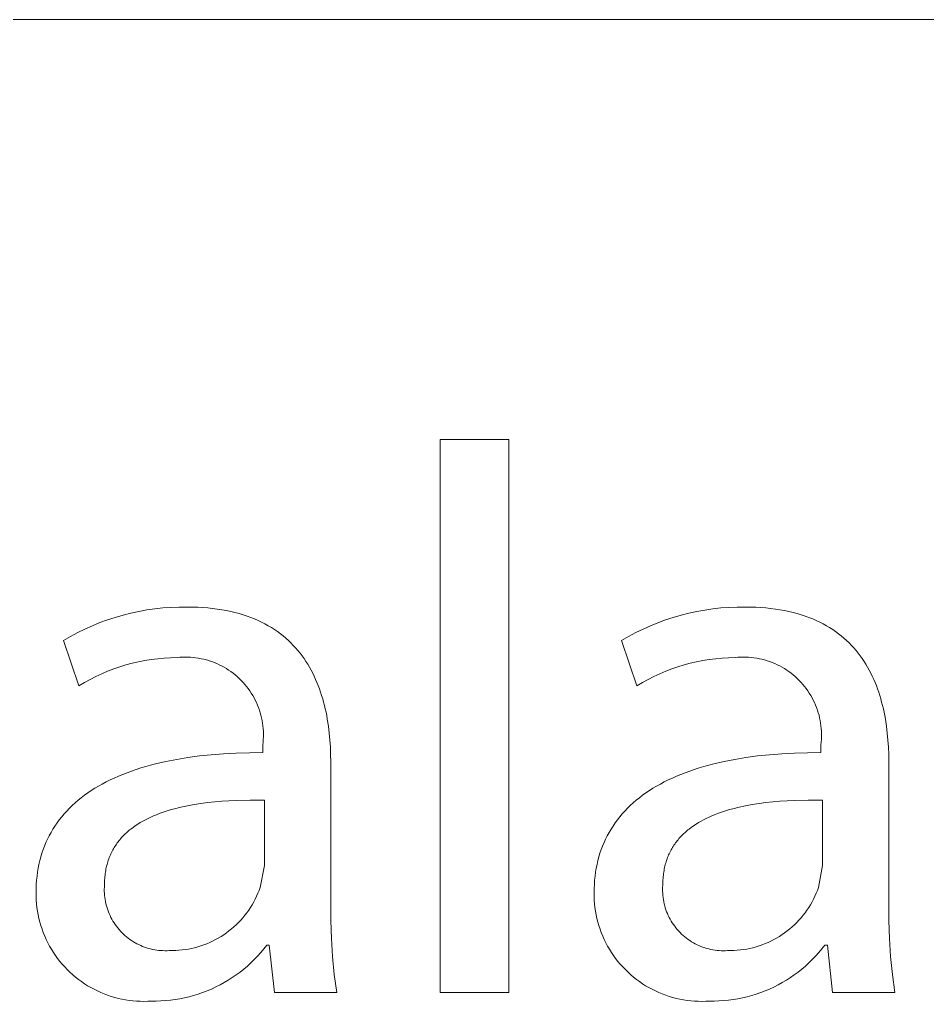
# Model space of a CAD drawing. Header units: millimetres. Extents: x -644 to 2279, y -276 to 1766.
# Drawn here: x 2066.21 to 2100.3, y -149.42 to -112.53 of the extents above; entities that cross this region are included whole.
import ezdxf

# ---------------------------------------------------------------- set-up
doc = ezdxf.new("R2010")
doc.units = ezdxf.units.MM
doc.header["$MEASUREMENT"] = 0
doc.layers.add('Domyślny', color=7, linetype='Continuous', true_color=0x000000)

msp = doc.modelspace()

# ---------------------------------------------------------------- linework, layer by layer
at = {"layer": 'Domyślny', "color": 18, "lineweight": 15, "true_color": 0x000000}
for p, q in [((1173.957, -112.531), (2278.513, -112.531)), ((2082, -128.306), (2084.579, -128.306)), ((2082, -149.086), (2082, -128.306)), ((2084.579, -128.306), (2084.579, -149.086)), ((2071.585, -134.636), (2071.889, -134.614)), ((2071.889, -134.614), (2072.193, -134.603)), ((2072.193, -134.603), (2072.497, -134.602)), ((2072.497, -134.602), (2072.698, -134.604)), ((2072.698, -134.604), (2072.893, -134.61)), ((2072.893, -134.61), (2073.084, -134.621)), ((2073.084, -134.621), (2073.27, -134.636)), ((2092.544, -134.637), (2092.848, -134.615)), ((2092.848, -134.615), (2093.152, -134.603)), ((2093.152, -134.603), (2093.456, -134.602)), ((2093.456, -134.602), (2093.657, -134.604)), ((2093.657, -134.604), (2093.853, -134.61)), ((2093.853, -134.61), (2094.044, -134.621)), ((2094.044, -134.621), (2094.231, -134.636)), ((2069.506, -135.083), (2069.795, -134.989)), ((2069.795, -134.989), (2070.088, -134.904)), ((2070.088, -134.904), (2070.383, -134.83)), ((2070.383, -134.83), (2070.681, -134.766)), ((2070.681, -134.766), (2070.981, -134.712)), ((2070.981, -134.712), (2071.282, -134.669)), ((2071.282, -134.669), (2071.585, -134.636)), ((2073.27, -134.636), (2073.452, -134.654)), ((2073.452, -134.654), (2073.629, -134.677)), ((2073.629, -134.677), (2073.801, -134.704)), ((2073.801, -134.704), (2073.97, -134.734)), ((2073.97, -134.734), (2074.134, -134.769)), ((2074.134, -134.769), (2074.293, -134.807)), ((2074.293, -134.807), (2074.449, -134.848)), ((2074.449, -134.848), (2074.6, -134.894)), ((2074.6, -134.894), (2074.747, -134.942)), ((2074.747, -134.942), (2074.889, -134.994)), ((2074.889, -134.994), (2075.028, -135.05)), ((2090.465, -135.084), (2090.755, -134.99)), ((2090.755, -134.99), (2091.047, -134.905)), ((2091.047, -134.905), (2091.342, -134.831)), ((2091.342, -134.831), (2091.64, -134.767)), ((2091.64, -134.767), (2091.94, -134.713)), ((2091.94, -134.713), (2092.241, -134.67)), ((2092.241, -134.67), (2092.544, -134.637)), ((2094.231, -134.636), (2094.413, -134.654)), ((2094.413, -134.654), (2094.59, -134.677)), ((2094.59, -134.677), (2094.763, -134.704)), ((2094.763, -134.704), (2094.932, -134.734)), ((2094.932, -134.734), (2095.096, -134.769)), ((2095.096, -134.769), (2095.255, -134.807)), ((2095.255, -134.807), (2095.411, -134.848)), ((2095.411, -134.848), (2095.562, -134.894)), ((2095.562, -134.894), (2095.709, -134.942)), ((2095.709, -134.942), (2095.852, -134.994)), ((2095.852, -134.994), (2095.991, -135.05)), ((2068.66, -135.427), (2068.938, -135.303)), ((2068.938, -135.303), (2069.22, -135.188)), ((2069.22, -135.188), (2069.506, -135.083)), ((2075.028, -135.05), (2075.163, -135.108)), ((2075.163, -135.108), (2075.294, -135.17)), ((2075.294, -135.17), (2075.421, -135.235)), ((2075.421, -135.235), (2075.544, -135.304)), ((2075.544, -135.304), (2075.663, -135.375)), ((2089.619, -135.428), (2089.897, -135.304)), ((2089.897, -135.304), (2090.179, -135.189)), ((2090.179, -135.189), (2090.465, -135.084)), ((2095.991, -135.05), (2096.126, -135.108)), ((2096.126, -135.108), (2096.257, -135.17)), ((2096.257, -135.17), (2096.384, -135.235)), ((2096.384, -135.235), (2096.507, -135.304)), ((2096.507, -135.304), (2096.626, -135.375)), ((2067.855, -135.857), (2068.118, -135.705)), ((2068.118, -135.705), (2068.387, -135.561)), ((2068.387, -135.561), (2068.66, -135.427)), ((2075.663, -135.375), (2075.778, -135.449)), ((2075.778, -135.449), (2075.89, -135.526)), ((2075.89, -135.526), (2075.998, -135.605)), ((2075.998, -135.605), (2076.102, -135.688)), ((2076.102, -135.688), (2076.203, -135.773)), ((2088.814, -135.857), (2089.077, -135.705)), ((2089.077, -135.705), (2089.346, -135.562)), ((2089.346, -135.562), (2089.619, -135.428)), ((2096.626, -135.375), (2096.742, -135.449)), ((2096.742, -135.449), (2096.853, -135.526)), ((2096.853, -135.526), (2096.961, -135.605)), ((2096.961, -135.605), (2097.066, -135.688)), ((2097.066, -135.688), (2097.167, -135.773)), ((2068.429, -137.561), (2067.855, -135.857)), ((2076.203, -135.773), (2076.301, -135.861)), ((2076.301, -135.861), (2076.395, -135.951)), ((2076.395, -135.951), (2076.485, -136.043)), ((2076.485, -136.043), (2076.572, -136.138)), ((2089.388, -137.561), (2088.814, -135.857)), ((2097.167, -135.773), (2097.264, -135.861)), ((2097.264, -135.861), (2097.358, -135.951)), ((2097.358, -135.951), (2097.448, -136.043)), ((2097.448, -136.043), (2097.535, -136.138)), ((2076.572, -136.138), (2076.656, -136.235)), ((2076.656, -136.235), (2076.737, -136.335)), ((2076.737, -136.335), (2076.814, -136.436)), ((2076.814, -136.436), (2076.888, -136.54)), ((2097.535, -136.138), (2097.619, -136.235)), ((2097.619, -136.235), (2097.699, -136.335)), ((2097.699, -136.335), (2097.777, -136.436)), ((2097.777, -136.436), (2097.851, -136.54)), ((2070.2, -136.775), (2069.968, -136.847)), ((2070.435, -136.712), (2070.2, -136.775)), ((2070.671, -136.657), (2070.435, -136.712)), ((2070.91, -136.61), (2070.671, -136.657)), ((2071.149, -136.572), (2070.91, -136.61)), ((2071.39, -136.541), (2071.149, -136.572)), ((2071.632, -136.519), (2071.39, -136.541)), ((2071.875, -136.505), (2071.632, -136.519)), ((2072.118, -136.5), (2071.875, -136.505)), ((2072.219, -136.49), (2072.118, -136.5)), ((2072.321, -136.484), (2072.219, -136.49)), ((2072.422, -136.482), (2072.321, -136.484)), ((2072.524, -136.483), (2072.422, -136.482)), ((2072.626, -136.488), (2072.524, -136.483)), ((2072.727, -136.496), (2072.626, -136.488)), ((2072.828, -136.508), (2072.727, -136.496)), ((2072.929, -136.523), (2072.828, -136.508)), ((2073.029, -136.542), (2072.929, -136.523)), ((2073.128, -136.564), (2073.029, -136.542)), ((2073.227, -136.589), (2073.128, -136.564)), ((2073.324, -136.618), (2073.227, -136.589)), ((2073.42, -136.651), (2073.324, -136.618)), ((2073.516, -136.687), (2073.42, -136.651)), ((2073.61, -136.726), (2073.516, -136.687)), ((2073.702, -136.768), (2073.61, -136.726)), ((2073.793, -136.814), (2073.702, -136.768)), ((2073.883, -136.862), (2073.793, -136.814)), ((2076.888, -136.54), (2076.959, -136.646)), ((2076.959, -136.646), (2077.027, -136.753)), ((2077.027, -136.753), (2077.092, -136.863)), ((2091.159, -136.776), (2090.927, -136.848)), ((2091.394, -136.713), (2091.159, -136.776)), ((2091.63, -136.658), (2091.394, -136.713)), ((2091.869, -136.611), (2091.63, -136.658)), ((2092.109, -136.572), (2091.869, -136.611)), ((2092.35, -136.542), (2092.109, -136.572)), ((2092.591, -136.52), (2092.35, -136.542)), ((2092.834, -136.505), (2092.591, -136.52)), ((2093.077, -136.5), (2092.834, -136.505)), ((2093.178, -136.49), (2093.077, -136.5)), ((2093.28, -136.484), (2093.178, -136.49)), ((2093.381, -136.482), (2093.28, -136.484)), ((2093.483, -136.483), (2093.381, -136.482)), ((2093.585, -136.488), (2093.483, -136.483)), ((2093.686, -136.496), (2093.585, -136.488)), ((2093.787, -136.508), (2093.686, -136.496)), ((2093.888, -136.523), (2093.787, -136.508)), ((2093.988, -136.542), (2093.888, -136.523)), ((2094.087, -136.564), (2093.988, -136.542)), ((2094.185, -136.589), (2094.087, -136.564)), ((2094.283, -136.618), (2094.185, -136.589)), ((2094.379, -136.651), (2094.283, -136.618)), ((2094.475, -136.687), (2094.379, -136.651)), ((2094.569, -136.726), (2094.475, -136.687)), ((2094.661, -136.768), (2094.569, -136.726)), ((2094.752, -136.814), (2094.661, -136.768)), ((2094.842, -136.862), (2094.752, -136.814)), ((2097.851, -136.54), (2097.921, -136.646)), ((2097.921, -136.646), (2097.989, -136.753)), ((2097.989, -136.753), (2098.054, -136.863)), ((2069.067, -137.209), (2068.85, -137.319)), ((2069.288, -137.107), (2069.067, -137.209)), ((2069.511, -137.013), (2069.288, -137.107)), ((2069.738, -136.926), (2069.511, -137.013)), ((2069.968, -136.847), (2069.738, -136.926)), ((2073.97, -136.914), (2073.883, -136.862)), ((2074.056, -136.969), (2073.97, -136.914)), ((2074.14, -137.026), (2074.056, -136.969)), ((2074.221, -137.087), (2074.14, -137.026)), ((2074.301, -137.15), (2074.221, -137.087)), ((2074.378, -137.216), (2074.301, -137.15)), ((2077.092, -136.863), (2077.154, -136.974)), ((2077.154, -136.974), (2077.213, -137.087)), ((2077.213, -137.087), (2077.269, -137.202)), ((2077.269, -137.202), (2077.323, -137.318)), ((2090.026, -137.21), (2089.81, -137.32)), ((2090.247, -137.108), (2090.026, -137.21)), ((2090.471, -137.013), (2090.247, -137.108)), ((2090.697, -136.927), (2090.471, -137.013)), ((2090.927, -136.848), (2090.697, -136.927)), ((2094.929, -136.914), (2094.842, -136.862)), ((2095.015, -136.969), (2094.929, -136.914)), ((2095.099, -137.026), (2095.015, -136.969)), ((2095.18, -137.087), (2095.099, -137.026)), ((2095.26, -137.15), (2095.18, -137.087)), ((2095.337, -137.216), (2095.26, -137.15)), ((2098.054, -136.863), (2098.116, -136.974)), ((2098.116, -136.974), (2098.175, -137.087)), ((2098.175, -137.087), (2098.231, -137.202)), ((2098.231, -137.202), (2098.284, -137.318)), ((2068.638, -137.436), (2068.429, -137.561)), ((2068.85, -137.319), (2068.638, -137.436)), ((2074.453, -137.285), (2074.378, -137.216)), ((2074.526, -137.356), (2074.453, -137.285)), ((2074.596, -137.43), (2074.526, -137.356)), ((2074.663, -137.507), (2074.596, -137.43)), ((2074.728, -137.585), (2074.663, -137.507)), ((2077.323, -137.318), (2077.373, -137.436)), ((2077.373, -137.436), (2077.421, -137.555)), ((2077.421, -137.555), (2077.467, -137.676)), ((2089.597, -137.436), (2089.388, -137.561)), ((2089.81, -137.32), (2089.597, -137.436)), ((2095.412, -137.285), (2095.337, -137.216)), ((2095.485, -137.356), (2095.412, -137.285)), ((2095.555, -137.43), (2095.485, -137.356)), ((2095.622, -137.507), (2095.555, -137.43)), ((2095.687, -137.585), (2095.622, -137.507)), ((2098.284, -137.318), (2098.335, -137.436)), ((2098.335, -137.436), (2098.383, -137.555)), ((2098.383, -137.555), (2098.428, -137.676)), ((2074.79, -137.666), (2074.728, -137.585)), ((2074.849, -137.749), (2074.79, -137.666)), ((2074.905, -137.833), (2074.849, -137.749)), ((2074.958, -137.92), (2074.905, -137.833)), ((2075.009, -138.009), (2074.958, -137.92)), ((2077.467, -137.676), (2077.509, -137.798)), ((2077.509, -137.798), (2077.549, -137.921)), ((2077.549, -137.921), (2077.587, -138.045)), ((2095.749, -137.666), (2095.687, -137.585)), ((2095.808, -137.749), (2095.749, -137.666)), ((2095.864, -137.833), (2095.808, -137.749)), ((2095.917, -137.92), (2095.864, -137.833)), ((2095.968, -138.009), (2095.917, -137.92)), ((2098.428, -137.676), (2098.47, -137.798)), ((2098.47, -137.798), (2098.51, -137.921)), ((2098.51, -137.921), (2098.547, -138.045)), ((2075.056, -138.099), (2075.009, -138.009)), ((2075.099, -138.191), (2075.056, -138.099)), ((2075.14, -138.284), (2075.099, -138.191)), ((2075.178, -138.379), (2075.14, -138.284)), ((2077.587, -138.045), (2077.622, -138.171)), ((2077.622, -138.171), (2077.655, -138.297)), ((2077.655, -138.297), (2077.685, -138.425)), ((2096.015, -138.099), (2095.968, -138.009)), ((2096.058, -138.191), (2096.015, -138.099)), ((2096.099, -138.284), (2096.058, -138.191)), ((2096.136, -138.379), (2096.099, -138.284)), ((2098.547, -138.045), (2098.582, -138.171)), ((2098.582, -138.171), (2098.615, -138.297)), ((2098.615, -138.297), (2098.645, -138.425)), ((2075.212, -138.474), (2075.178, -138.379)), ((2075.242, -138.571), (2075.212, -138.474)), ((2075.27, -138.669), (2075.242, -138.571)), ((2075.293, -138.768), (2075.27, -138.669)), ((2077.685, -138.425), (2077.713, -138.553)), ((2077.713, -138.553), (2077.739, -138.682)), ((2077.739, -138.682), (2077.762, -138.812)), ((2096.171, -138.474), (2096.136, -138.379)), ((2096.201, -138.571), (2096.171, -138.474)), ((2096.229, -138.669), (2096.201, -138.571)), ((2096.252, -138.768), (2096.229, -138.669)), ((2098.645, -138.425), (2098.673, -138.553)), ((2098.673, -138.553), (2098.699, -138.682)), ((2098.699, -138.682), (2098.722, -138.812)), ((2075.314, -138.868), (2075.293, -138.768)), ((2075.331, -138.968), (2075.314, -138.868)), ((2075.344, -139.069), (2075.331, -138.968)), ((2077.762, -138.812), (2077.803, -139.074)), ((2096.273, -138.868), (2096.252, -138.768)), ((2096.29, -138.968), (2096.273, -138.868)), ((2096.303, -139.069), (2096.29, -138.968)), ((2098.722, -138.812), (2098.762, -139.074)), ((2075.354, -139.17), (2075.344, -139.069)), ((2075.36, -139.272), (2075.354, -139.17)), ((2075.363, -139.374), (2075.36, -139.272)), ((2075.363, -139.475), (2075.363, -139.374)), ((2077.803, -139.074), (2077.835, -139.337)), ((2077.835, -139.337), (2077.859, -139.603)), ((2096.313, -139.17), (2096.303, -139.069)), ((2096.319, -139.272), (2096.313, -139.17)), ((2096.322, -139.374), (2096.319, -139.272)), ((2096.322, -139.475), (2096.322, -139.374)), ((2098.762, -139.074), (2098.794, -139.337)), ((2098.794, -139.337), (2098.819, -139.603)), ((2075.339, -139.78), (2075.351, -139.679)), ((2075.339, -140.072), (2075.339, -139.78)), ((2075.351, -139.679), (2075.358, -139.577)), ((2075.358, -139.577), (2075.363, -139.475)), ((2077.859, -139.603), (2077.876, -139.869)), ((2096.298, -139.78), (2096.31, -139.679)), ((2096.298, -140.072), (2096.298, -139.78)), ((2096.31, -139.679), (2096.317, -139.577)), ((2096.317, -139.577), (2096.322, -139.475)), ((2098.819, -139.603), (2098.835, -139.869)), ((2072.955, -140.196), (2073.403, -140.149)), ((2073.403, -140.149), (2073.865, -140.113)), ((2073.865, -140.113), (2074.342, -140.088)), ((2074.342, -140.088), (2074.834, -140.075)), ((2074.834, -140.075), (2075.339, -140.072)), ((2077.876, -139.869), (2077.886, -140.136)), ((2077.886, -140.136), (2077.889, -140.403)), ((2093.917, -140.196), (2094.365, -140.149)), ((2094.365, -140.149), (2094.827, -140.113)), ((2094.827, -140.113), (2095.303, -140.088)), ((2095.303, -140.088), (2095.793, -140.075)), ((2095.793, -140.075), (2096.298, -140.072)), ((2098.835, -139.869), (2098.845, -140.136)), ((2098.845, -140.136), (2098.848, -140.403)), ((2071.125, -140.54), (2071.313, -140.492)), ((2071.313, -140.492), (2071.701, -140.402)), ((2071.701, -140.402), (2072.104, -140.323)), ((2072.104, -140.323), (2072.522, -140.254)), ((2072.522, -140.254), (2072.955, -140.196)), ((2077.889, -140.403), (2077.889, -145.697)), ((2092.088, -140.54), (2092.276, -140.492)), ((2092.276, -140.492), (2092.664, -140.402)), ((2092.664, -140.402), (2093.067, -140.323)), ((2093.067, -140.323), (2093.485, -140.254)), ((2093.485, -140.254), (2093.917, -140.196)), ((2098.848, -140.403), (2098.848, -145.697)), ((2069.915, -140.956), (2070.076, -140.889)), ((2070.076, -140.889), (2070.241, -140.824)), ((2070.241, -140.824), (2070.41, -140.762)), ((2070.41, -140.762), (2070.583, -140.703)), ((2070.583, -140.703), (2070.76, -140.646)), ((2070.76, -140.646), (2070.94, -140.592)), ((2070.94, -140.592), (2071.125, -140.54)), ((2090.878, -140.956), (2091.039, -140.889)), ((2091.039, -140.889), (2091.204, -140.824)), ((2091.204, -140.824), (2091.373, -140.762)), ((2091.373, -140.762), (2091.546, -140.703)), ((2091.546, -140.703), (2091.723, -140.646)), ((2091.723, -140.646), (2091.904, -140.592)), ((2091.904, -140.592), (2092.088, -140.54)), ((2069.167, -141.33), (2069.309, -141.25)), ((2069.309, -141.25), (2069.454, -141.173)), ((2069.454, -141.173), (2069.604, -141.098)), ((2069.604, -141.098), (2069.757, -141.026)), ((2069.757, -141.026), (2069.915, -140.956)), ((2090.13, -141.33), (2090.272, -141.25)), ((2090.272, -141.25), (2090.417, -141.173)), ((2090.417, -141.173), (2090.567, -141.098)), ((2090.567, -141.098), (2090.72, -141.026)), ((2090.72, -141.026), (2090.878, -140.956)), ((2068.642, -141.675), (2068.767, -141.585)), ((2068.767, -141.585), (2068.896, -141.497)), ((2068.896, -141.497), (2069.03, -141.412)), ((2069.03, -141.412), (2069.167, -141.33)), ((2089.604, -141.675), (2089.729, -141.585)), ((2089.729, -141.585), (2089.859, -141.497)), ((2089.859, -141.497), (2089.993, -141.412)), ((2089.993, -141.412), (2090.13, -141.33)), ((2068.18, -142.06), (2068.29, -141.96)), ((2068.29, -141.96), (2068.403, -141.862)), ((2068.403, -141.862), (2068.52, -141.767)), ((2068.52, -141.767), (2068.642, -141.675)), ((2073.014, -141.983), (2072.759, -142.022)), ((2073.273, -141.949), (2073.014, -141.983)), ((2073.535, -141.922), (2073.273, -141.949)), ((2073.799, -141.899), (2073.535, -141.922)), ((2074.065, -141.882), (2073.799, -141.899)), ((2074.332, -141.87), (2074.065, -141.882)), ((2074.867, -141.859), (2074.332, -141.87)), ((2075.398, -141.863), (2074.867, -141.859)), ((2075.398, -144.315), (2075.398, -141.863)), ((2089.142, -142.06), (2089.251, -141.96)), ((2089.251, -141.96), (2089.365, -141.862)), ((2089.365, -141.862), (2089.482, -141.767)), ((2089.482, -141.767), (2089.604, -141.675)), ((2093.979, -141.983), (2093.724, -142.022)), ((2094.237, -141.949), (2093.979, -141.983)), ((2094.499, -141.922), (2094.237, -141.949)), ((2094.763, -141.899), (2094.499, -141.922)), ((2095.028, -141.882), (2094.763, -141.899)), ((2095.294, -141.87), (2095.028, -141.882)), ((2095.827, -141.859), (2095.294, -141.87)), ((2096.357, -141.863), (2095.827, -141.859)), ((2096.357, -144.315), (2096.357, -141.863)), ((2067.785, -142.484), (2067.878, -142.374)), ((2067.878, -142.374), (2067.974, -142.267)), ((2067.974, -142.267), (2068.075, -142.162)), ((2068.075, -142.162), (2068.18, -142.06)), ((2071.449, -142.361), (2071.34, -142.403)), ((2071.56, -142.321), (2071.449, -142.361)), ((2071.673, -142.282), (2071.56, -142.321)), ((2071.787, -142.246), (2071.673, -142.282)), ((2071.903, -142.212), (2071.787, -142.246)), ((2072.021, -142.18), (2071.903, -142.212)), ((2072.262, -142.12), (2072.021, -142.18)), ((2072.508, -142.068), (2072.262, -142.12)), ((2072.759, -142.022), (2072.508, -142.068)), ((2088.746, -142.484), (2088.839, -142.374)), ((2088.839, -142.374), (2088.936, -142.267)), ((2088.936, -142.267), (2089.037, -142.162)), ((2089.037, -142.162), (2089.142, -142.06)), ((2092.416, -142.361), (2092.308, -142.403)), ((2092.527, -142.321), (2092.416, -142.361)), ((2092.64, -142.282), (2092.527, -142.321)), ((2092.754, -142.246), (2092.64, -142.282)), ((2092.87, -142.212), (2092.754, -142.246)), ((2092.988, -142.18), (2092.87, -142.212)), ((2093.228, -142.12), (2092.988, -142.18)), ((2093.474, -142.068), (2093.228, -142.12)), ((2093.724, -142.022), (2093.474, -142.068)), ((2067.532, -142.828), (2067.612, -142.711)), ((2067.612, -142.711), (2067.696, -142.596)), ((2067.696, -142.596), (2067.785, -142.484)), ((2070.734, -142.7), (2070.641, -142.757)), ((2070.829, -142.645), (2070.734, -142.7)), ((2070.927, -142.592), (2070.829, -142.645)), ((2071.027, -142.541), (2070.927, -142.592)), ((2071.129, -142.493), (2071.027, -142.541)), ((2071.234, -142.447), (2071.129, -142.493)), ((2071.34, -142.403), (2071.234, -142.447)), ((2088.493, -142.828), (2088.573, -142.711)), ((2088.573, -142.711), (2088.657, -142.596)), ((2088.657, -142.596), (2088.746, -142.484)), ((2091.702, -142.7), (2091.609, -142.757)), ((2091.797, -142.645), (2091.702, -142.7)), ((2091.894, -142.592), (2091.797, -142.645)), ((2091.994, -142.541), (2091.894, -142.592)), ((2092.097, -142.493), (2091.994, -142.541)), ((2092.201, -142.447), (2092.097, -142.493)), ((2092.308, -142.403), (2092.201, -142.447)), ((2067.317, -143.193), (2067.384, -143.069)), ((2067.384, -143.069), (2067.456, -142.947)), ((2067.456, -142.947), (2067.532, -142.828)), ((2070.219, -143.079), (2070.181, -143.115)), ((2070.258, -143.044), (2070.219, -143.079)), ((2070.297, -143.01), (2070.258, -143.044)), ((2070.338, -142.976), (2070.297, -143.01)), ((2070.379, -142.943), (2070.338, -142.976)), ((2070.464, -142.879), (2070.379, -142.943)), ((2070.551, -142.817), (2070.464, -142.879)), ((2070.641, -142.757), (2070.551, -142.817)), ((2088.277, -143.193), (2088.345, -143.069)), ((2088.345, -143.069), (2088.417, -142.947)), ((2088.417, -142.947), (2088.493, -142.828)), ((2091.187, -143.079), (2091.149, -143.115)), ((2091.226, -143.044), (2091.187, -143.079)), ((2091.266, -143.01), (2091.226, -143.044)), ((2091.306, -142.976), (2091.266, -143.01)), ((2091.347, -142.943), (2091.306, -142.976)), ((2091.432, -142.879), (2091.347, -142.943)), ((2091.519, -142.817), (2091.432, -142.879)), ((2091.609, -142.757), (2091.519, -142.817)), ((2067.14, -143.58), (2067.195, -143.449)), ((2067.195, -143.449), (2067.254, -143.32)), ((2067.254, -143.32), (2067.317, -143.193)), ((2069.873, -143.464), (2069.843, -143.506)), ((2069.903, -143.423), (2069.873, -143.464)), ((2069.935, -143.382), (2069.903, -143.423)), ((2069.968, -143.342), (2069.935, -143.382)), ((2070.001, -143.302), (2069.968, -143.342)), ((2070.036, -143.263), (2070.001, -143.302)), ((2070.071, -143.225), (2070.036, -143.263)), ((2070.106, -143.188), (2070.071, -143.225)), ((2070.143, -143.151), (2070.106, -143.188)), ((2070.181, -143.115), (2070.143, -143.151)), ((2088.1, -143.58), (2088.155, -143.449)), ((2088.155, -143.449), (2088.214, -143.32)), ((2088.214, -143.32), (2088.277, -143.193)), ((2090.841, -143.464), (2090.811, -143.506)), ((2090.872, -143.423), (2090.841, -143.464)), ((2090.904, -143.382), (2090.872, -143.423)), ((2090.936, -143.342), (2090.904, -143.382)), ((2090.97, -143.302), (2090.936, -143.342)), ((2091.004, -143.263), (2090.97, -143.302)), ((2091.039, -143.225), (2091.004, -143.263)), ((2091.075, -143.188), (2091.039, -143.225)), ((2091.112, -143.151), (2091.075, -143.188)), ((2091.149, -143.115), (2091.112, -143.151)), ((2067.002, -143.988), (2067.044, -143.85)), ((2067.044, -143.85), (2067.09, -143.714)), ((2067.09, -143.714), (2067.14, -143.58)), ((2069.657, -143.821), (2069.635, -143.868)), ((2069.681, -143.774), (2069.657, -143.821)), ((2069.706, -143.727), (2069.681, -143.774)), ((2069.731, -143.682), (2069.706, -143.727)), ((2069.758, -143.637), (2069.731, -143.682)), ((2069.785, -143.593), (2069.758, -143.637)), ((2069.813, -143.549), (2069.785, -143.593)), ((2069.843, -143.506), (2069.813, -143.549)), ((2087.961, -143.988), (2088.003, -143.85)), ((2088.003, -143.85), (2088.05, -143.714)), ((2088.05, -143.714), (2088.1, -143.58)), ((2090.626, -143.821), (2090.603, -143.868)), ((2090.65, -143.774), (2090.626, -143.821)), ((2090.674, -143.727), (2090.65, -143.774)), ((2090.7, -143.682), (2090.674, -143.727)), ((2090.726, -143.637), (2090.7, -143.682)), ((2090.754, -143.593), (2090.726, -143.637)), ((2090.782, -143.549), (2090.754, -143.593)), ((2090.811, -143.506), (2090.782, -143.549)), ((2066.931, -144.272), (2066.965, -144.129)), ((2066.965, -144.129), (2067.002, -143.988)), ((2069.518, -144.17), (2069.502, -144.223)), ((2069.535, -144.118), (2069.518, -144.17)), ((2069.553, -144.067), (2069.535, -144.118)), ((2069.572, -144.016), (2069.553, -144.067)), ((2069.592, -143.966), (2069.572, -144.016)), ((2069.613, -143.917), (2069.592, -143.966)), ((2069.635, -143.868), (2069.613, -143.917)), ((2087.891, -144.272), (2087.924, -144.129)), ((2087.924, -144.129), (2087.961, -143.988)), ((2090.487, -144.17), (2090.471, -144.223)), ((2090.504, -144.118), (2090.487, -144.17)), ((2090.522, -144.067), (2090.504, -144.118)), ((2090.541, -144.016), (2090.522, -144.067)), ((2090.561, -143.966), (2090.541, -144.016)), ((2090.581, -143.917), (2090.561, -143.966)), ((2090.603, -143.868), (2090.581, -143.917)), ((2066.859, -144.715), (2066.878, -144.565)), ((2066.878, -144.565), (2066.903, -144.417)), ((2066.903, -144.417), (2066.931, -144.272)), ((2069.429, -144.557), (2069.421, -144.615)), ((2069.439, -144.499), (2069.429, -144.557)), ((2069.449, -144.442), (2069.439, -144.499)), ((2069.461, -144.386), (2069.449, -144.442)), ((2069.474, -144.331), (2069.461, -144.386)), ((2069.488, -144.277), (2069.474, -144.331)), ((2069.502, -144.223), (2069.488, -144.277)), ((2075.242, -145.133), (2075.398, -144.315)), ((2087.818, -144.715), (2087.838, -144.565)), ((2087.838, -144.565), (2087.862, -144.417)), ((2087.862, -144.417), (2087.891, -144.272)), ((2090.398, -144.557), (2090.389, -144.615)), ((2090.407, -144.499), (2090.398, -144.557)), ((2090.418, -144.442), (2090.407, -144.499)), ((2090.43, -144.386), (2090.418, -144.442)), ((2090.442, -144.331), (2090.43, -144.386)), ((2090.456, -144.277), (2090.442, -144.331)), ((2090.471, -144.223), (2090.456, -144.277)), ((2096.211, -145.133), (2096.357, -144.315)), ((2066.832, -145.021), (2066.843, -144.867)), ((2066.843, -144.867), (2066.859, -144.715)), ((2069.395, -144.918), (2069.393, -144.981)), ((2069.398, -144.856), (2069.395, -144.918)), ((2069.402, -144.794), (2069.398, -144.856)), ((2069.407, -144.734), (2069.402, -144.794)), ((2069.413, -144.674), (2069.407, -144.734)), ((2069.421, -144.615), (2069.413, -144.674)), ((2087.791, -145.021), (2087.802, -144.867)), ((2087.802, -144.867), (2087.818, -144.715)), ((2090.364, -144.918), (2090.362, -144.981)), ((2090.366, -144.856), (2090.364, -144.918)), ((2090.37, -144.794), (2090.366, -144.856)), ((2090.376, -144.734), (2090.37, -144.794)), ((2090.382, -144.674), (2090.376, -144.734)), ((2090.389, -144.615), (2090.382, -144.674)), ((2066.823, -145.337), (2066.825, -145.178)), ((2066.825, -145.178), (2066.832, -145.021)), ((2069.388, -145.124), (2069.386, -145.202)), ((2069.386, -145.202), (2069.386, -145.281)), ((2069.386, -145.281), (2069.39, -145.359)), ((2069.392, -145.045), (2069.388, -145.124)), ((2069.393, -144.981), (2069.392, -145.045)), ((2075.156, -145.357), (2075.201, -145.246)), ((2075.201, -145.246), (2075.242, -145.133)), ((2087.782, -145.337), (2087.784, -145.178)), ((2087.784, -145.178), (2087.791, -145.021)), ((2090.356, -145.124), (2090.354, -145.202)), ((2090.354, -145.202), (2090.354, -145.281)), ((2090.354, -145.281), (2090.358, -145.359)), ((2090.361, -145.045), (2090.356, -145.124)), ((2090.362, -144.981), (2090.361, -145.045)), ((2096.124, -145.357), (2096.169, -145.246)), ((2096.169, -145.246), (2096.211, -145.133)), ((2066.824, -145.476), (2066.823, -145.337)), ((2066.83, -145.615), (2066.824, -145.476)), ((2066.84, -145.754), (2066.83, -145.615)), ((2069.39, -145.359), (2069.395, -145.437)), ((2069.395, -145.437), (2069.404, -145.515)), ((2069.404, -145.515), (2069.415, -145.593)), ((2069.415, -145.593), (2069.429, -145.67)), ((2069.429, -145.67), (2069.446, -145.747)), ((2074.939, -145.786), (2074.999, -145.682)), ((2074.999, -145.682), (2075.055, -145.576)), ((2075.055, -145.576), (2075.107, -145.467)), ((2075.107, -145.467), (2075.156, -145.357)), ((2087.783, -145.476), (2087.782, -145.337)), ((2087.789, -145.615), (2087.783, -145.476)), ((2087.799, -145.754), (2087.789, -145.615)), ((2090.358, -145.359), (2090.363, -145.438)), ((2090.363, -145.438), (2090.372, -145.516)), ((2090.372, -145.516), (2090.383, -145.593)), ((2090.383, -145.593), (2090.397, -145.671)), ((2090.397, -145.671), (2090.413, -145.748)), ((2095.907, -145.786), (2095.967, -145.681)), ((2095.967, -145.681), (2096.023, -145.575)), ((2096.023, -145.575), (2096.075, -145.467)), ((2096.075, -145.467), (2096.124, -145.357)), ((2066.855, -145.892), (2066.84, -145.754)), ((2066.876, -146.03), (2066.855, -145.892)), ((2066.9, -146.167), (2066.876, -146.03)), ((2069.446, -145.747), (2069.465, -145.823)), ((2069.465, -145.823), (2069.487, -145.899)), ((2069.487, -145.899), (2069.512, -145.973)), ((2069.512, -145.973), (2069.539, -146.047)), ((2069.539, -146.047), (2069.568, -146.12)), ((2074.739, -146.087), (2074.809, -145.989)), ((2074.809, -145.989), (2074.876, -145.889)), ((2074.876, -145.889), (2074.939, -145.786)), ((2077.889, -145.697), (2077.89, -146.377)), ((2087.814, -145.892), (2087.799, -145.754)), ((2087.834, -146.03), (2087.814, -145.892)), ((2087.859, -146.167), (2087.834, -146.03)), ((2090.413, -145.748), (2090.433, -145.824)), ((2090.433, -145.824), (2090.454, -145.899)), ((2090.454, -145.899), (2090.479, -145.974)), ((2090.479, -145.974), (2090.506, -146.048)), ((2090.506, -146.048), (2090.535, -146.121)), ((2095.706, -146.085), (2095.777, -145.988)), ((2095.777, -145.988), (2095.843, -145.888)), ((2095.843, -145.888), (2095.907, -145.786)), ((2098.848, -145.697), (2098.849, -146.377)), ((2066.93, -146.303), (2066.9, -146.167)), ((2066.964, -146.438), (2066.93, -146.303)), ((2069.568, -146.12), (2069.6, -146.191)), ((2069.6, -146.191), (2069.634, -146.262)), ((2069.634, -146.262), (2069.671, -146.331)), ((2069.671, -146.331), (2069.71, -146.399)), ((2069.71, -146.399), (2069.752, -146.466)), ((2074.427, -146.452), (2074.509, -146.365)), ((2074.509, -146.365), (2074.589, -146.275)), ((2074.589, -146.275), (2074.666, -146.182)), ((2074.666, -146.182), (2074.739, -146.087)), ((2077.89, -146.377), (2077.913, -147.056)), ((2087.889, -146.303), (2087.859, -146.167)), ((2087.923, -146.438), (2087.889, -146.303)), ((2090.535, -146.121), (2090.567, -146.192)), ((2090.567, -146.192), (2090.601, -146.263)), ((2090.601, -146.263), (2090.638, -146.332)), ((2090.638, -146.332), (2090.677, -146.401)), ((2090.677, -146.401), (2090.719, -146.467)), ((2095.394, -146.451), (2095.477, -146.363)), ((2095.477, -146.363), (2095.556, -146.273)), ((2095.556, -146.273), (2095.633, -146.181)), ((2095.633, -146.181), (2095.706, -146.085)), ((2098.849, -146.377), (2098.872, -147.057)), ((2067.003, -146.571), (2066.964, -146.438)), ((2067.046, -146.704), (2067.003, -146.571)), ((2067.094, -146.834), (2067.046, -146.704)), ((2069.752, -146.466), (2069.796, -146.531)), ((2069.796, -146.531), (2069.842, -146.595)), ((2069.842, -146.595), (2069.89, -146.657)), ((2069.89, -146.657), (2069.94, -146.717)), ((2069.94, -146.717), (2069.992, -146.776)), ((2069.992, -146.776), (2070.046, -146.833)), ((2073.971, -146.844), (2074.067, -146.772)), ((2074.067, -146.772), (2074.161, -146.696)), ((2074.161, -146.696), (2074.252, -146.618)), ((2074.252, -146.618), (2074.341, -146.537)), ((2074.341, -146.537), (2074.427, -146.452)), ((2087.962, -146.571), (2087.923, -146.438)), ((2088.005, -146.704), (2087.962, -146.571)), ((2088.053, -146.834), (2088.005, -146.704)), ((2090.719, -146.467), (2090.762, -146.533)), ((2090.762, -146.533), (2090.808, -146.596)), ((2090.808, -146.596), (2090.857, -146.658)), ((2090.857, -146.658), (2090.907, -146.719)), ((2090.907, -146.719), (2090.959, -146.778)), ((2090.959, -146.778), (2091.013, -146.834)), ((2094.938, -146.842), (2095.035, -146.77)), ((2095.035, -146.77), (2095.128, -146.695)), ((2095.128, -146.695), (2095.22, -146.616)), ((2095.22, -146.616), (2095.308, -146.535)), ((2095.308, -146.535), (2095.394, -146.451)), ((2067.146, -146.963), (2067.094, -146.834)), ((2067.203, -147.09), (2067.146, -146.963)), ((2067.264, -147.215), (2067.203, -147.09)), ((2070.046, -146.833), (2070.102, -146.887)), ((2070.102, -146.887), (2070.16, -146.94)), ((2070.16, -146.94), (2070.22, -146.991)), ((2070.22, -146.991), (2070.282, -147.04)), ((2070.282, -147.04), (2070.345, -147.087)), ((2070.345, -147.087), (2070.409, -147.131)), ((2070.409, -147.131), (2070.476, -147.174)), ((2073.346, -147.203), (2073.455, -147.152)), ((2073.455, -147.152), (2073.563, -147.097)), ((2073.563, -147.097), (2073.668, -147.039)), ((2073.668, -147.039), (2073.771, -146.977)), ((2073.771, -146.977), (2073.872, -146.912)), ((2073.872, -146.912), (2073.971, -146.844)), ((2077.913, -147.056), (2077.958, -147.734)), ((2088.105, -146.963), (2088.053, -146.834)), ((2088.162, -147.09), (2088.105, -146.963)), ((2088.223, -147.215), (2088.162, -147.09)), ((2091.013, -146.834), (2091.069, -146.889)), ((2091.069, -146.889), (2091.127, -146.942)), ((2091.127, -146.942), (2091.187, -146.993)), ((2091.187, -146.993), (2091.249, -147.042)), ((2091.249, -147.042), (2091.312, -147.089)), ((2091.312, -147.089), (2091.377, -147.133)), ((2091.377, -147.133), (2091.443, -147.175)), ((2094.314, -147.201), (2094.423, -147.15)), ((2094.423, -147.15), (2094.53, -147.096)), ((2094.53, -147.096), (2094.635, -147.037)), ((2094.635, -147.037), (2094.739, -146.976)), ((2094.739, -146.976), (2094.84, -146.91)), ((2094.84, -146.91), (2094.938, -146.842)), ((2098.872, -147.057), (2098.919, -147.735)), ((2067.33, -147.338), (2067.264, -147.215)), ((2067.399, -147.458), (2067.33, -147.338)), ((2067.473, -147.576), (2067.399, -147.458)), ((2070.476, -147.174), (2070.543, -147.214)), ((2070.543, -147.214), (2070.612, -147.251)), ((2070.612, -147.251), (2070.682, -147.286)), ((2070.682, -147.286), (2070.754, -147.319)), ((2070.754, -147.319), (2070.826, -147.35)), ((2070.826, -147.35), (2070.899, -147.377)), ((2070.899, -147.377), (2070.974, -147.403)), ((2070.974, -147.403), (2071.049, -147.426)), ((2071.049, -147.426), (2071.125, -147.446)), ((2071.125, -147.446), (2071.201, -147.463)), ((2071.201, -147.463), (2071.278, -147.478)), ((2071.278, -147.478), (2071.356, -147.49)), ((2071.356, -147.49), (2071.434, -147.5)), ((2071.434, -147.5), (2071.512, -147.507)), ((2071.512, -147.507), (2071.59, -147.511)), ((2071.59, -147.511), (2071.669, -147.513)), ((2071.669, -147.513), (2071.747, -147.512)), ((2071.747, -147.512), (2071.826, -147.508)), ((2071.826, -147.508), (2071.946, -147.509)), ((2071.946, -147.509), (2072.066, -147.505)), ((2072.066, -147.505), (2072.186, -147.498)), ((2072.186, -147.498), (2072.306, -147.486)), ((2072.306, -147.486), (2072.425, -147.471)), ((2072.425, -147.471), (2072.544, -147.451)), ((2072.544, -147.451), (2072.662, -147.428)), ((2072.662, -147.428), (2072.779, -147.4)), ((2072.779, -147.4), (2072.895, -147.368)), ((2072.895, -147.368), (2073.01, -147.333)), ((2073.01, -147.333), (2073.124, -147.293)), ((2073.124, -147.293), (2073.236, -147.25)), ((2073.236, -147.25), (2073.346, -147.203)), ((2075.375, -147.444), (2075.261, -147.581)), ((2075.485, -147.303), (2075.375, -147.444)), ((2075.573, -147.303), (2075.485, -147.303)), ((2075.777, -149.084), (2075.573, -147.303)), ((2088.289, -147.338), (2088.223, -147.215)), ((2088.358, -147.458), (2088.289, -147.338)), ((2088.432, -147.576), (2088.358, -147.458)), ((2091.443, -147.175), (2091.511, -147.215)), ((2091.511, -147.215), (2091.58, -147.253)), ((2091.58, -147.253), (2091.65, -147.288)), ((2091.65, -147.288), (2091.721, -147.321)), ((2091.721, -147.321), (2091.794, -147.351)), ((2091.794, -147.351), (2091.867, -147.379)), ((2091.867, -147.379), (2091.942, -147.404)), ((2091.942, -147.404), (2092.017, -147.427)), ((2092.017, -147.427), (2092.093, -147.447)), ((2092.093, -147.447), (2092.169, -147.464)), ((2092.169, -147.464), (2092.247, -147.479)), ((2092.247, -147.479), (2092.324, -147.491)), ((2092.324, -147.491), (2092.402, -147.501)), ((2092.402, -147.501), (2092.48, -147.508)), ((2092.48, -147.508), (2092.559, -147.512)), ((2092.559, -147.512), (2092.637, -147.513)), ((2092.637, -147.513), (2092.716, -147.512)), ((2092.716, -147.512), (2092.794, -147.508)), ((2092.794, -147.508), (2092.915, -147.508)), ((2092.915, -147.508), (2093.035, -147.505)), ((2093.035, -147.505), (2093.155, -147.497)), ((2093.155, -147.497), (2093.275, -147.486)), ((2093.275, -147.486), (2093.394, -147.47)), ((2093.394, -147.47), (2093.512, -147.45)), ((2093.512, -147.45), (2093.63, -147.426)), ((2093.63, -147.426), (2093.747, -147.399)), ((2093.747, -147.399), (2093.863, -147.367)), ((2093.863, -147.367), (2093.978, -147.331)), ((2093.978, -147.331), (2094.091, -147.292)), ((2094.091, -147.292), (2094.204, -147.248)), ((2094.204, -147.248), (2094.314, -147.201)), ((2096.335, -147.444), (2096.22, -147.581)), ((2096.444, -147.303), (2096.335, -147.444)), ((2096.542, -147.303), (2096.444, -147.303)), ((2096.736, -149.084), (2096.542, -147.303)), ((2067.551, -147.692), (2067.473, -147.576)), ((2067.632, -147.804), (2067.551, -147.692)), ((2067.718, -147.914), (2067.632, -147.804)), ((2075.018, -147.843), (2074.891, -147.967)), ((2075.142, -147.714), (2075.018, -147.843)), ((2075.261, -147.581), (2075.142, -147.714)), ((2077.958, -147.734), (2078.025, -148.411)), ((2088.51, -147.692), (2088.432, -147.576)), ((2088.591, -147.804), (2088.51, -147.692)), ((2088.677, -147.914), (2088.591, -147.804)), ((2095.978, -147.843), (2095.85, -147.968)), ((2096.101, -147.714), (2095.978, -147.843)), ((2096.22, -147.581), (2096.101, -147.714)), ((2098.919, -147.735), (2098.989, -148.411)), ((2067.807, -148.021), (2067.718, -147.914)), ((2067.9, -148.125), (2067.807, -148.021)), ((2067.996, -148.225), (2067.9, -148.125)), ((2068.096, -148.322), (2067.996, -148.225)), ((2074.623, -148.203), (2074.483, -148.315)), ((2074.759, -148.088), (2074.623, -148.203)), ((2074.891, -147.967), (2074.759, -148.088)), ((2088.766, -148.021), (2088.677, -147.914)), ((2088.859, -148.125), (2088.766, -148.021)), ((2088.955, -148.225), (2088.859, -148.125)), ((2089.055, -148.322), (2088.955, -148.225)), ((2095.582, -148.205), (2095.443, -148.316)), ((2095.718, -148.089), (2095.582, -148.205)), ((2095.85, -147.968), (2095.718, -148.089)), ((2068.199, -148.415), (2068.096, -148.322)), ((2068.305, -148.505), (2068.199, -148.415)), ((2068.414, -148.591), (2068.305, -148.505)), ((2068.526, -148.674), (2068.414, -148.591)), ((2074.042, -148.619), (2073.889, -148.71)), ((2074.193, -148.522), (2074.042, -148.619)), ((2074.339, -148.421), (2074.193, -148.522)), ((2074.483, -148.315), (2074.339, -148.421)), ((2078.025, -148.411), (2078.113, -149.084)), ((2089.158, -148.415), (2089.055, -148.322)), ((2089.264, -148.505), (2089.158, -148.415)), ((2089.373, -148.591), (2089.264, -148.505)), ((2089.485, -148.674), (2089.373, -148.591)), ((2095.002, -148.62), (2094.849, -148.711)), ((2095.152, -148.524), (2095.002, -148.62)), ((2095.299, -148.422), (2095.152, -148.524)), ((2095.443, -148.316), (2095.299, -148.422)), ((2098.989, -148.411), (2099.082, -149.084)), ((2068.641, -148.752), (2068.526, -148.674)), ((2068.759, -148.827), (2068.641, -148.752)), ((2068.879, -148.897), (2068.759, -148.827)), ((2069.001, -148.963), (2068.879, -148.897)), ((2069.126, -149.025), (2069.001, -148.963)), ((2073.411, -148.952), (2073.247, -149.021)), ((2073.573, -148.876), (2073.411, -148.952)), ((2073.732, -148.796), (2073.573, -148.876)), ((2073.889, -148.71), (2073.732, -148.796)), ((2089.6, -148.752), (2089.485, -148.674)), ((2089.718, -148.827), (2089.6, -148.752)), ((2089.838, -148.897), (2089.718, -148.827)), ((2089.96, -148.963), (2089.838, -148.897)), ((2090.085, -149.025), (2089.96, -148.963)), ((2094.371, -148.953), (2094.207, -149.023)), ((2094.533, -148.878), (2094.371, -148.953)), ((2094.692, -148.797), (2094.533, -148.878)), ((2094.849, -148.711), (2094.692, -148.797)), ((2069.252, -149.083), (2069.126, -149.025)), ((2069.381, -149.136), (2069.252, -149.083)), ((2069.511, -149.185), (2069.381, -149.136)), ((2069.643, -149.229), (2069.511, -149.185)), ((2069.777, -149.268), (2069.643, -149.229)), ((2069.911, -149.303), (2069.777, -149.268)), ((2070.047, -149.334), (2069.911, -149.303)), ((2070.184, -149.359), (2070.047, -149.334)), ((2070.321, -149.38), (2070.184, -149.359)), ((2070.459, -149.396), (2070.321, -149.38)), ((2071.867, -149.372), (2071.689, -149.39)), ((2072.044, -149.349), (2071.867, -149.372)), ((2072.22, -149.32), (2072.044, -149.349)), ((2072.395, -149.285), (2072.22, -149.32)), ((2072.569, -149.244), (2072.395, -149.285)), ((2072.741, -149.197), (2072.569, -149.244)), ((2072.912, -149.144), (2072.741, -149.197)), ((2073.08, -149.086), (2072.912, -149.144)), ((2073.247, -149.021), (2073.08, -149.086)), ((2078.113, -149.084), (2075.777, -149.084)), ((2084.579, -149.086), (2082, -149.086)), ((2090.211, -149.083), (2090.085, -149.025)), ((2090.34, -149.136), (2090.211, -149.083)), ((2090.47, -149.185), (2090.34, -149.136)), ((2090.602, -149.229), (2090.47, -149.185)), ((2090.736, -149.268), (2090.602, -149.229)), ((2090.87, -149.303), (2090.736, -149.268)), ((2091.006, -149.334), (2090.87, -149.303)), ((2091.143, -149.359), (2091.006, -149.334)), ((2091.28, -149.38), (2091.143, -149.359)), ((2091.418, -149.396), (2091.28, -149.38)), ((2092.826, -149.373), (2092.648, -149.39)), ((2093.003, -149.35), (2092.826, -149.373)), ((2093.179, -149.321), (2093.003, -149.35)), ((2093.354, -149.286), (2093.179, -149.321)), ((2093.528, -149.245), (2093.354, -149.286)), ((2093.701, -149.198), (2093.528, -149.245)), ((2093.871, -149.145), (2093.701, -149.198)), ((2094.04, -149.087), (2093.871, -149.145)), ((2094.207, -149.023), (2094.04, -149.087)), ((2099.082, -149.084), (2096.736, -149.084)), ((2070.598, -149.408), (2070.459, -149.396)), ((2070.737, -149.415), (2070.598, -149.408)), ((2070.876, -149.416), (2070.737, -149.415)), ((2071.015, -149.413), (2070.876, -149.416)), ((2071.154, -149.406), (2071.015, -149.413)), ((2071.333, -149.406), (2071.154, -149.406)), ((2071.511, -149.401), (2071.333, -149.406)), ((2071.689, -149.39), (2071.511, -149.401)), ((2091.557, -149.408), (2091.418, -149.396)), ((2091.696, -149.415), (2091.557, -149.408)), ((2091.835, -149.416), (2091.696, -149.415)), ((2091.974, -149.413), (2091.835, -149.416)), ((2092.113, -149.406), (2091.974, -149.413)), ((2092.292, -149.407), (2092.113, -149.406)), ((2092.47, -149.402), (2092.292, -149.407)), ((2092.648, -149.39), (2092.47, -149.402))]:
    msp.add_line(p, q, dxfattribs=at)

doc.saveas('drawing.dxf')
